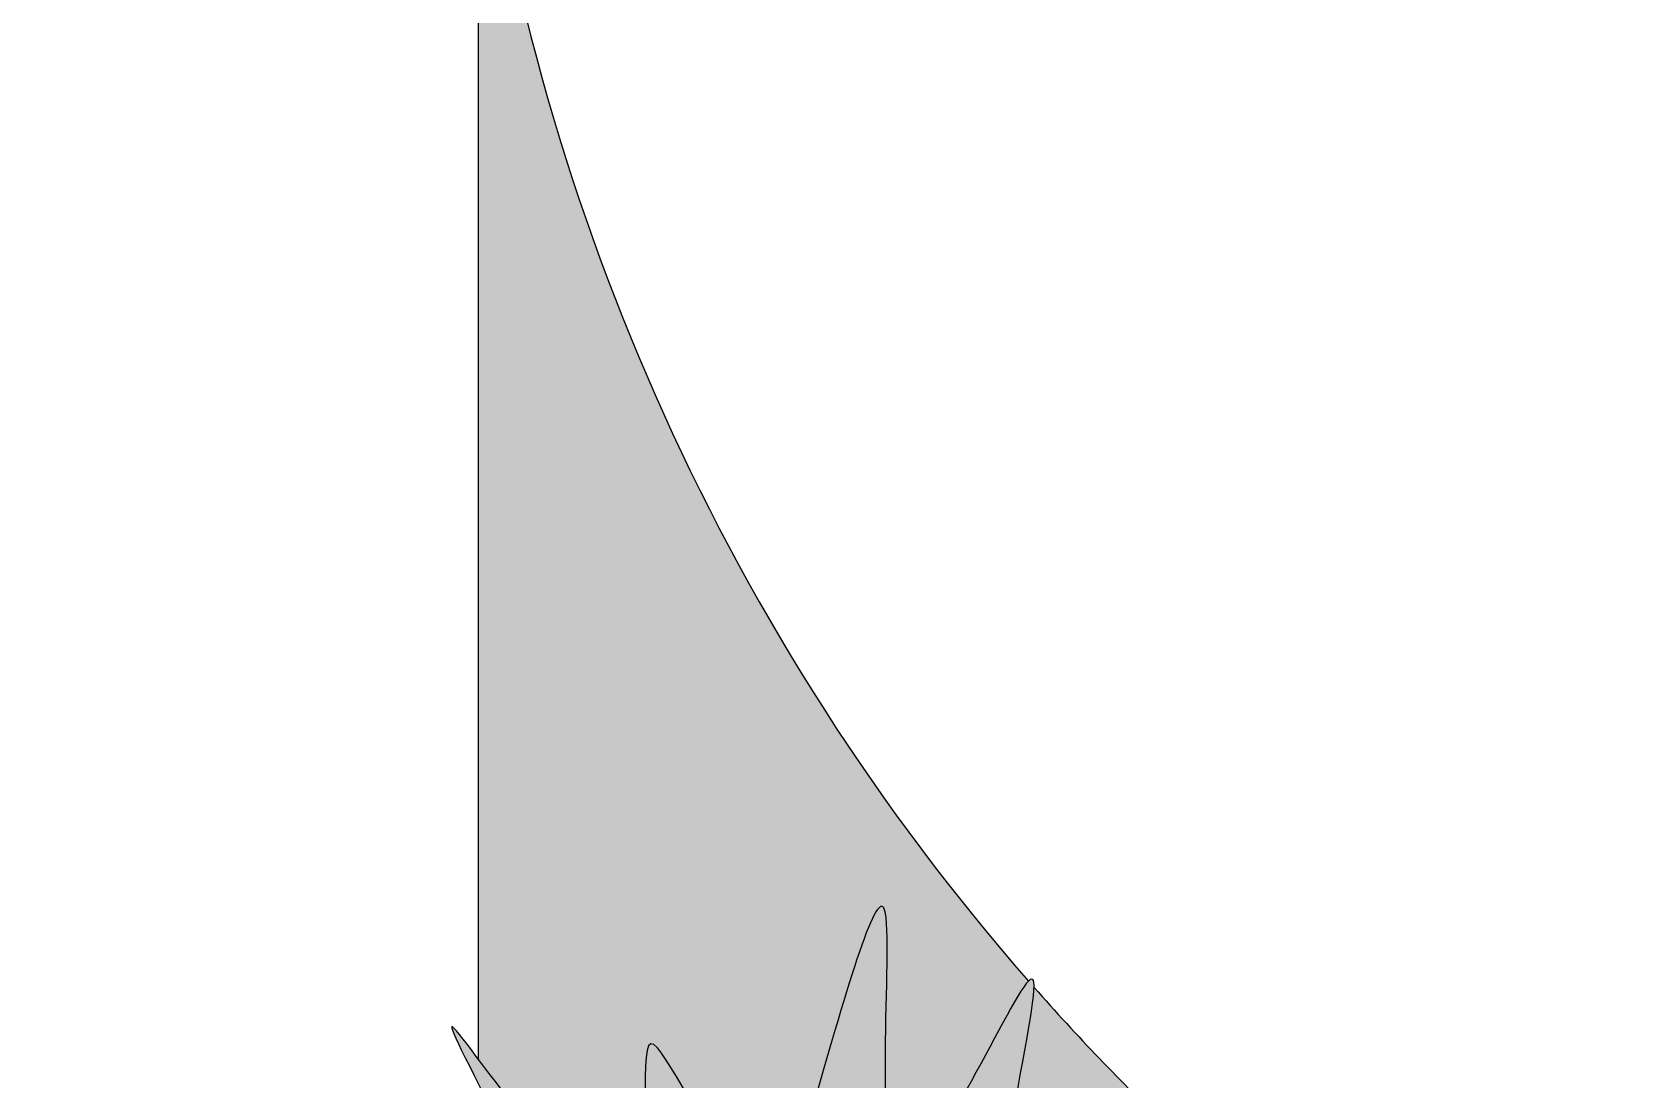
# Model space of a CAD drawing. Header units: metres. Extents: x 1203 to 2640, y 535 to 1122.
# Drawn here: x 1230.33 to 1240.55, y 555.86 to 562.57 of the extents above; entities that cross this region are included whole.
import ezdxf

# ---------------------------------------------------------------- set-up
doc = ezdxf.new("R2010")
doc.units = ezdxf.units.M
doc.layers.add('Layer1', color=105, linetype='Continuous')
doc.layers.add('line work', color=7, linetype='Continuous')
picture_1 = doc.add_image_def('image1.png', size_in_pixel=(941, 730))

msp = doc.modelspace()

# ---------------------------------------------------------------- hatches: boundary and pattern name
at = {"layer": 'line work', "lineweight": -3, "true_color": 0x136734}
h = msp.add_hatch(color=116, dxfattribs=at)
h.dxf.hatch_style = 1
edge = h.paths.add_edge_path()
edge.add_spline(control_points=[(1235.321652485557, 555.6393446272039), (1235.530569786166, 556.3717194592426), (1235.991135876796, 557.9862674755375), (1235.56353302185, 554.0215818541835), (1236.586221167753, 556.3564367066841), (1236.714606379195, 556.4851687725156)], knot_values=[0, 0, 0, 0, 1.384531089470169, 3.052251150930328, 4.422278540688055, 4.422278540688055, 4.422278540688055, 4.422278540688055], degree=3, periodic=0)
edge.add_arc((1247.826940138888, 566.2019385346516), 14.76142188941083, 187.5263970019626, 221.166872993789, ccw=False)
edge.add_line((1233.1926934961, 564.2684439276688), (1233.1926934961, 555.9831676466582))
edge.add_spline(control_points=[(1233.192693496158, 555.983167646581), (1233.4736529175, 555.6101936152783), (1234.470727529507, 554.2847125184724), (1234.090086394508, 556.8554077736244), (1234.812453739327, 554.9981010131182), (1235.194090800858, 555.4787037844663), (1235.321652485557, 555.6393446272039)], knot_values=[50.48478125455625, 50.48478125455625, 50.48478125455625, 50.48478125455625, 51.67796193849407, 52.68127808788633, 53.66404707915862, 54.15745840362375, 54.15745840362375, 54.15745840362375, 54.15745840362375], degree=3, periodic=0)
at = {"layer": 'line work', "lineweight": -3}
h = msp.add_hatch(color=256, dxfattribs=at)
h.dxf.hatch_style = 1
h.set_gradient(color1=(76, 153, 0), color2=(88, 186, 72))
edge = h.paths.add_edge_path()
edge.add_spline(control_points=[(1233.1926934961, 549.9861826163973), (1233.304131062718, 550.1113134851317), (1233.795636476283, 550.5302493821567), (1232.959643423648, 547.2194695319108), (1234.32878737019, 550.7971065040435), (1234.383945466586, 547.8398853746897), (1234.989104668726, 550.3923013852942), (1235.22772234526, 547.8582573049839), (1235.492877473648, 550.3070761155757), (1236.100846421675, 547.5405078033654), (1235.929725160186, 550.9508576020642), (1238.170420052801, 547.3092126478), (1236.660411309974, 550.166484285521), (1238.843670401381, 548.3651770265154), (1236.90299715237, 551.1484060353373), (1239.202597762109, 549.1902184036808), (1236.941033581088, 551.9288516639047), (1240.079585111549, 550.9922441260865), (1237.158287623817, 552.1437041551152), (1240.931524797702, 552.1385618838902), (1237.092012682258, 552.8640601568643), (1240.369395346624, 553.7298799004384), (1237.101431492254, 553.4878886321251), (1239.218746240056, 554.9455642421854), (1236.902716632224, 554.0904215784785), (1237.505163207323, 555.2189061658313), (1237.660562174343, 555.4993998039954)], knot_values=[7.968725630426007, 7.968725630426007, 7.968725630426007, 7.968725630426007, 8.377207902874176, 9.957033683528742, 11.30983136022688, 12.35258307122175, 13.29451979822909, 14.23187844418773, 15.08164192188281, 16.12263176118338, 17.2647512213887, 18.97232100696618, 20.0415921076772, 21.00972500662328, 22.36824339995731, 23.29991231139288, 24.76285298553708, 25.95485978491221, 27.03892884669762, 28.41740289872811, 29.89288626271768, 31.04799532868944, 32.39261736540719, 33.27969741524949, 34.38854011523878, 35.25755363456051, 35.25755363456051, 35.25755363456051, 35.25755363456051], degree=3, periodic=0)
edge.add_spline(control_points=[(1237.660562174343, 555.4993998039954), (1237.718225009128, 555.6034806651858), (1237.812043999306, 555.7673523826575), (1237.700611217469, 555.6520175087367), (1237.606616071957, 555.5509032721014)], knot_values=[7.25879514758743, 7.25879514758743, 7.25879514758743, 7.25879514758743, 7.58125406704495, 7.96872563042601, 7.96872563042601, 7.96872563042601, 7.96872563042601], degree=3, periodic=0)
edge.add_spline(control_points=[(1237.606616071957, 555.5509032721014), (1237.3571696435, 555.2825640397128), (1236.153118320341, 553.943846983145), (1236.744368684138, 556.1605633331538), (1236.750060137442, 556.4447716491903)], knot_values=[4.695970051951034, 4.695970051951034, 4.695970051951034, 4.695970051951034, 5.724250790154451, 7.258795147587431, 7.258795147587431, 7.258795147587431, 7.258795147587431], degree=3, periodic=0)
edge.add_spline(control_points=[(1236.750060137442, 556.4447716491903), (1236.75074145642, 556.4787939821518), (1236.74431946806, 556.5072128726952), (1236.723039575239, 556.4936247522664), (1236.714606379195, 556.4851687725156)], knot_values=[4.422278540688055, 4.422278540688055, 4.422278540688055, 4.422278540688055, 4.605977525295238, 4.695970051951033, 4.695970051951033, 4.695970051951033, 4.695970051951033], degree=3, periodic=0)
edge.add_spline(control_points=[(1236.714606379195, 556.4851687725156), (1236.586221167753, 556.3564367066841), (1235.56353302185, 554.0215818541835), (1235.991135876796, 557.9862674755375), (1235.530569786166, 556.3717194592426), (1235.321652485557, 555.6393446272039)], knot_values=[0, 0, 0, 0, 1.370027389757727, 3.037747451217886, 4.422278540688055, 4.422278540688055, 4.422278540688055, 4.422278540688055], degree=3, periodic=0)
edge.add_spline(control_points=[(1235.321652485557, 555.6393446272039), (1235.194090800858, 555.4787037844663), (1234.812453739327, 554.9981010131182), (1234.090086394508, 556.8554077736244), (1234.470727529507, 554.2847125184724), (1233.4736529175, 555.6101936152783), (1233.192693496158, 555.983167646581)], knot_values=[50.48478125455625, 50.48478125455625, 50.48478125455625, 50.48478125455625, 50.97819257902138, 51.96096157029368, 52.96427771968593, 54.15745840362375, 54.15745840362375, 54.15745840362375, 54.15745840362375], degree=3, periodic=0)
edge.add_spline(control_points=[(1233.192693496158, 555.983167646581), (1233.095199694257, 556.1125908072227), (1232.947021395792, 556.3090245414351), (1233.089332497377, 556.0304945224607), (1233.1926934961, 555.8222840964198)], knot_values=[49.55670655700042, 49.55670655700042, 49.55670655700042, 49.55670655700042, 49.9707440029653, 50.48478125455625, 50.48478125455625, 50.48478125455625, 50.48478125455625], degree=3, periodic=0)
edge.add_spline(control_points=[(1233.1926934961, 555.8222840964198), (1233.418723810787, 555.3669685644479), (1233.879771448786, 554.4092798252099), (1233.334896228668, 554.71667827817), (1233.192693496099, 554.8015020631458)], knot_values=[48.04738971454576, 48.04738971454576, 48.04738971454576, 48.04738971454576, 49.17148877678756, 49.55670655700043, 49.55670655700043, 49.55670655700043, 49.55670655700043], degree=3, periodic=0)
edge.add_spline(control_points=[(1233.192693496099, 554.8015020631458), (1233.019034412027, 554.9050895297171), (1232.325835473758, 555.3446499121599), (1233.886356546509, 552.8728953666763), (1231.077319249824, 554.6640817592237), (1233.341522504028, 552.7825842300884), (1231.032558381768, 553.132656119428), (1233.209128824074, 552.0968777350068), (1231.033807444917, 551.7099281159873), (1233.67005708281, 552.0093086089172), (1231.126966720767, 549.8793642713268), (1232.914824621692, 551.3142272608633), (1233.008647533176, 550.157199237019), (1232.333862353779, 548.7645392523126), (1232.870869155129, 549.5899810482802), (1233.127646863791, 549.9131431391713), (1233.1926934961, 549.9861826163973)], knot_values=[35.2575536345605, 35.2575536345605, 35.2575536345605, 35.2575536345605, 35.72798458670288, 37.08613603993264, 38.25198239101399, 39.41232232003993, 40.22807619998835, 41.26817523428517, 42.0618757944943, 43.01451342813704, 44.37463978981016, 45.3541964445147, 45.86496285508437, 47.15505088869153, 47.80895668888652, 48.04738971454574, 48.04738971454574, 48.04738971454574, 48.04738971454574], degree=3, periodic=0)
at = {"layer": 'line work', "lineweight": -3, "true_color": 0x136734}
h = msp.add_hatch(color=116, dxfattribs=at)
h.dxf.hatch_style = 1
edge = h.paths.add_edge_path()
edge.add_spline(control_points=[(1236.750060137442, 556.4447716491903), (1236.744368684138, 556.1605633331538), (1236.153118320341, 553.943846983145), (1237.3571696435, 555.2825640397128), (1237.606616071957, 555.5509032721014)], knot_values=[4.695970051951033, 4.695970051951033, 4.695970051951033, 4.695970051951033, 6.230514409384013, 7.25879514758743, 7.25879514758743, 7.25879514758743, 7.25879514758743], degree=3, periodic=0)
edge.add_arc((1247.826940138888, 566.201938534652), 14.76142188941122, 221.3754952675403, 226.1822148742733, ccw=False)

# ---------------------------------------------------------------- linework, layer by layer
at = {"layer": 'Layer1'}
msp.add_spline([(1235.321652485557, 555.6393446272039), (1235.79291075151, 556.9412055969242), (1235.931516004396, 555.2792553006551), (1236.735427283414, 556.4980189413141), (1236.679984776122, 554.7806703130937), (1237.761107237809, 555.6947429591552), (1237.400733309545, 554.5590769852886), (1238.509576009534, 554.5590769852886), (1237.955154321092, 553.8665976670322), (1239.258045458156, 553.5342076753245), (1238.260086418959, 552.9525250209707), (1239.562976879127, 552.2600457027143), (1238.232365503761, 551.8999567138965), (1239.147161120467, 551.3182740595425), (1237.955154321092, 551.3182740595425), (1238.42641326394, 549.9333154230299), (1237.622501984922, 550.4042014134811), (1238.093760250874, 549.1300397786017), (1237.206685549366, 549.5178281022606), (1237.511617647234, 548.4929587922967), (1236.236448102264, 549.6286247661633), (1235.959236919594, 548.5206577894069), (1235.51569956884, 549.4624297703094), (1235.238489063067, 548.6591537881505), (1234.9335569652, 549.5455270993709), (1234.490019614446, 548.7145521201018), (1234.185088193474, 549.7117220952248), (1233.408897829655, 548.6037554561992), (1233.464340336947, 550.1826080856761), (1232.993081394099, 549.7394214300658), (1232.604986550637, 549.2131371076632), (1232.937639563702, 550.4595997454325), (1232.826755226014, 550.9581847329939), (1231.939680524506, 550.5426974122247), (1232.688149973127, 551.6783633860914), (1231.745633441223, 551.8168590471041), (1232.46638129775, 552.1492490388118), (1231.773354356421, 552.9248260238604), (1232.577265635438, 553.0633216848732), (1231.939680524506, 554.032792662886), (1233.048523901391, 553.6727036740681), (1232.771313395617, 555.0022636408988), (1233.547503082541, 554.6421743143501), (1233.020802986193, 556.1933279467166), (1234.185088193474, 555.0853613076911), (1234.295972531163, 556.082531282814), (1234.9335569652, 555.3346536326064), (1235.321652485557, 555.6393446272039)], degree=3, dxfattribs=at)
at = {"layer": 'line work', "lineweight": -3}
msp.add_lwpolyline([(1233.1926934961, 555.9831676466583), (1233.1926934961, 586.4488524626872), (1233.1926934961, 635.2480310933973)], dxfattribs=at)
for start, end in [(187.526397001963, 221.166872993788), (221.375495267758, 226.1822148742806)]:
    msp.add_arc((1247.826940138888, 566.2019385346517), 14.76142188941079, start, end, dxfattribs=at)

# ---------------------------------------------------------------- pictures from other files: only their frames are drawn
image = msp.add_image(picture_1, insert=(1202.937472373582, 535.4393026118123), size_in_units=(167.27261906233838, 129.765156127))
image.dxf.flags = 6

doc.saveas('drawing.dxf')
